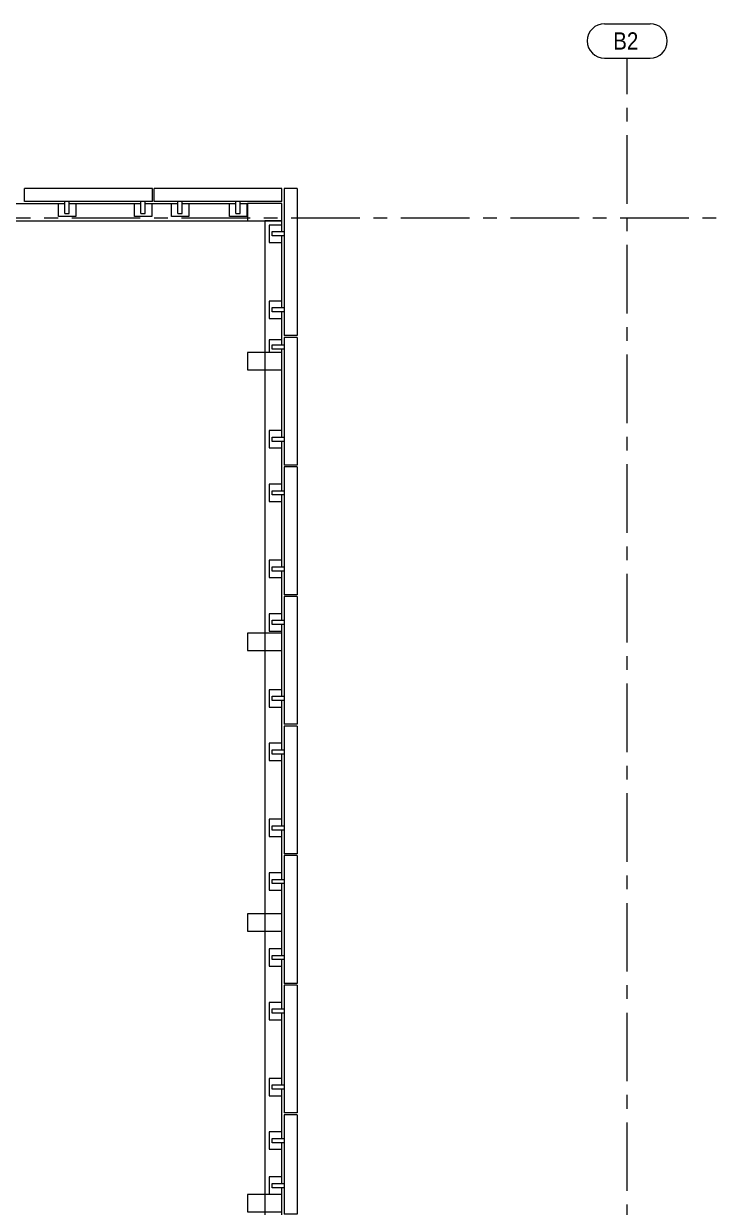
# Model space of a CAD drawing. Header units: millimetres. Extents: x -220592 to 404889, y -217665 to 38245.
# Drawn here: x 7802.3 to 7882.4, y -47967.8 to -47830.7 of the extents above; entities that cross this region are included whole.
import ezdxf

# ---------------------------------------------------------------- set-up
doc = ezdxf.new("R2010")
doc.units = ezdxf.units.MM
doc.linetypes.add('XKITLINE00', pattern=[0])
doc.layers.add('Part', color=7, linetype='Continuous', lineweight=0)
doc.layers.add('S-GRID', color=7, linetype='Continuous', lineweight=0)
doc.styles.add('ARIAL', font='arial.ttf')

# ---------------------------------------------------------------- blocks, each defined once
blk = doc.blocks.new('*A14974')
at = {"layer": 'Part', "color": 7, "linetype": 'XKITLINE00', "lineweight": 0}
for p, q in [((69.399959, 357.500015), (69.399959, 358.9)), ((69.899959, 357.500015), (69.899959, 358.9)), ((69.399959, 357.500015), (69.899959, 357.500015))]:
    blk.add_line(p, q, dxfattribs=at)
blk = doc.blocks.new('*A14975')
at = {"layer": 'Part', "color": 7, "linetype": 'XKITLINE00', "lineweight": 0}
for p, q in [((68.649959, 357.149992), (68.649959, 358.649992)), ((68.649959, 358.649992), (69.399959, 358.649992)), ((69.899959, 358.649992), (70.649959, 358.649992)), ((70.649959, 358.649992), (70.649959, 357.149992)), ((70.649959, 357.149992), (68.649959, 357.149992))]:
    blk.add_line(p, q, dxfattribs=at)
blk = doc.blocks.new('*A14976')
at = {"layer": 'Part', "color": 7, "linetype": 'XKITLINE00', "lineweight": 0}
for p, q in [((94.529992, 347.349959), (93.029992, 347.349959)), ((93.029992, 347.349959), (93.029992, 345.349959)), ((94.529992, 346.599959), (94.529992, 347.349959)), ((94.529992, 345.349959), (94.529992, 346.099959)), ((93.029992, 345.349959), (94.529992, 345.349959))]:
    blk.add_line(p, q, dxfattribs=at)
blk = doc.blocks.new('*A14977')
at = {"layer": 'Part', "color": 7, "linetype": 'XKITLINE00', "lineweight": 0}
for p, q in [((93.380015, 346.599959), (94.78, 346.599959)), ((93.380015, 346.099959), (93.380015, 346.599959)), ((94.78, 346.099959), (93.380015, 346.099959))]:
    blk.add_line(p, q, dxfattribs=at)
blk = doc.blocks.new('*A14978')
at = {"layer": 'Part', "color": 7, "linetype": 'XKITLINE00', "lineweight": 0}
for p, q in [((94.529992, 332.349959), (93.029992, 332.349959)), ((93.029992, 332.349959), (93.029992, 330.349959)), ((94.529992, 331.599959), (94.529992, 332.349959)), ((93.029992, 330.349959), (94.529992, 330.349959)), ((94.529992, 330.349959), (94.529992, 331.099959))]:
    blk.add_line(p, q, dxfattribs=at)
blk = doc.blocks.new('*A14979')
at = {"layer": 'Part', "color": 7, "linetype": 'XKITLINE00', "lineweight": 0}
for p, q in [((94.529992, 342.849959), (93.029992, 342.849959)), ((93.029992, 342.849959), (93.029992, 341.449959)), ((94.529992, 342.299959), (94.529992, 342.849959)), ((93.029992, 341.449959), (94.529992, 341.449959)), ((94.529992, 341.449959), (94.529992, 341.799959))]:
    blk.add_line(p, q, dxfattribs=at)
blk = doc.blocks.new('*A14980')
at = {"layer": 'Part', "color": 7, "linetype": 'XKITLINE00', "lineweight": 0}
for p, q in [((93.380015, 331.599959), (94.78, 331.599959)), ((93.380015, 331.099959), (93.380015, 331.599959)), ((94.78, 331.099959), (93.380015, 331.099959))]:
    blk.add_line(p, q, dxfattribs=at)
blk = doc.blocks.new('*A14981')
at = {"layer": 'Part', "color": 7, "linetype": 'XKITLINE00', "lineweight": 0}
for p, q in [((93.380015, 342.299959), (94.78, 342.299959)), ((93.380015, 341.799959), (93.380015, 342.299959)), ((94.78, 341.799959), (93.380015, 341.799959))]:
    blk.add_line(p, q, dxfattribs=at)
blk = doc.blocks.new('*A14982')
at = {"layer": 'Part', "color": 7, "linetype": 'XKITLINE00', "lineweight": 0}
for p, q in [((93.380015, 325.399959), (94.78, 325.399959)), ((93.380015, 324.899959), (93.380015, 325.399959)), ((94.78, 324.899959), (93.380015, 324.899959))]:
    blk.add_line(p, q, dxfattribs=at)
blk = doc.blocks.new('*A14983')
at = {"layer": 'Part', "color": 7, "linetype": 'XKITLINE00', "lineweight": 0}
for p, q in [((93.380015, 316.599959), (94.78, 316.599959)), ((93.380015, 316.099959), (93.380015, 316.599959)), ((94.78, 316.099959), (93.380015, 316.099959))]:
    blk.add_line(p, q, dxfattribs=at)
blk = doc.blocks.new('*A14984')
at = {"layer": 'Part', "color": 7, "linetype": 'XKITLINE00', "lineweight": 0}
for p, q in [((94.529992, 326.149959), (93.029992, 326.149959)), ((93.029992, 326.149959), (93.029992, 324.149959)), ((94.529992, 325.399959), (94.529992, 326.149959)), ((94.529992, 324.149959), (94.529992, 324.899959)), ((93.029992, 324.149959), (94.529992, 324.149959))]:
    blk.add_line(p, q, dxfattribs=at)
blk = doc.blocks.new('*A14985')
at = {"layer": 'Part', "color": 7, "linetype": 'XKITLINE00', "lineweight": 0}
for p, q in [((94.529992, 317.349959), (93.029992, 317.349959)), ((93.029992, 317.349959), (93.029992, 315.349959)), ((94.529992, 316.599959), (94.529992, 317.349959)), ((93.029992, 315.349959), (94.529992, 315.349959)), ((94.529992, 315.349959), (94.529992, 316.099959))]:
    blk.add_line(p, q, dxfattribs=at)
blk = doc.blocks.new('*A14986')
at = {"layer": 'Part', "color": 7, "linetype": 'XKITLINE00', "lineweight": 0}
for p, q in [((94.529992, 356.149959), (93.029992, 356.149959)), ((93.029992, 356.149959), (93.029992, 354.149959)), ((94.529992, 355.399959), (94.529992, 356.149959)), ((93.029992, 354.149959), (94.529992, 354.149959)), ((94.529992, 354.149959), (94.529992, 354.899959))]:
    blk.add_line(p, q, dxfattribs=at)
blk = doc.blocks.new('*A14987')
at = {"layer": 'Part', "color": 7, "linetype": 'XKITLINE00', "lineweight": 0}
for p, q in [((93.380015, 355.399959), (94.78, 355.399959)), ((93.380015, 354.899959), (93.380015, 355.399959)), ((94.78, 354.899959), (93.380015, 354.899959))]:
    blk.add_line(p, q, dxfattribs=at)
blk = doc.blocks.new('*A14988')
at = {"layer": 'Part', "color": 7, "linetype": 'XKITLINE00', "lineweight": 0}
for p, q in [((81.729959, 357.149992), (81.729959, 358.649992)), ((81.729959, 358.649992), (82.479959, 358.649992)), ((82.979959, 358.649992), (83.729959, 358.649992)), ((83.729959, 358.649992), (83.729959, 357.149992)), ((83.729959, 357.149992), (81.729959, 357.149992))]:
    blk.add_line(p, q, dxfattribs=at)
blk = doc.blocks.new('*A14989')
at = {"layer": 'Part', "color": 7, "linetype": 'XKITLINE00', "lineweight": 0}
for p, q in [((88.449959, 357.149992), (88.449959, 358.649992)), ((88.449959, 358.649992), (89.199959, 358.649992)), ((89.699959, 358.649992), (90.449959, 358.649992)), ((90.449959, 358.649992), (90.449959, 357.149992)), ((90.449959, 357.149992), (88.449959, 357.149992))]:
    blk.add_line(p, q, dxfattribs=at)
blk = doc.blocks.new('*A14990')
at = {"layer": 'Part', "color": 7, "linetype": 'XKITLINE00', "lineweight": 0}
for p, q in [((82.479959, 357.500015), (82.479959, 358.9)), ((82.979959, 357.500015), (82.979959, 358.9)), ((82.479959, 357.500015), (82.979959, 357.500015))]:
    blk.add_line(p, q, dxfattribs=at)
blk = doc.blocks.new('*A14991')
at = {"layer": 'Part', "color": 7, "linetype": 'XKITLINE00', "lineweight": 0}
for p, q in [((89.199959, 357.500015), (89.199959, 358.9)), ((89.699959, 357.500015), (89.699959, 358.9)), ((89.199959, 357.500015), (89.699959, 357.500015))]:
    blk.add_line(p, q, dxfattribs=at)
blk = doc.blocks.new('*A14992')
at = {"layer": 'Part', "color": 7, "linetype": 'XKITLINE00', "lineweight": 0}
for p, q in [((77.449959, 357.149992), (77.449959, 358.649992)), ((77.449959, 358.649992), (78.199959, 358.649992)), ((78.699959, 358.649992), (79.449959, 358.649992)), ((79.449959, 358.649992), (79.449959, 357.149992)), ((79.449959, 357.149992), (77.449959, 357.149992))]:
    blk.add_line(p, q, dxfattribs=at)
blk = doc.blocks.new('*A14993')
at = {"layer": 'Part', "color": 7, "linetype": 'XKITLINE00', "lineweight": 0}
for p, q in [((78.199959, 357.500015), (78.199959, 358.9)), ((78.699959, 357.500015), (78.699959, 358.9)), ((78.199959, 357.500015), (78.699959, 357.500015))]:
    blk.add_line(p, q, dxfattribs=at)
blk = doc.blocks.new('*A14995')
at = {"layer": 'Part', "color": 7, "linetype": 'XKITLINE00', "lineweight": 0}
for p, q in [((8.704217, 358.65), (8.704217, 356.65)), ((8.704217, 358.65), (39.399959, 358.65)), ((39.899959, 358.65), (48.199959, 358.65)), ((48.699959, 358.65), (54.399959, 358.65)), ((54.899959, 358.65), (63.199959, 358.65)), ((63.699959, 358.65), (69.399959, 358.65)), ((69.899959, 358.65), (78.199959, 358.65)), ((78.699959, 358.65), (82.479959, 358.65)), ((82.979959, 358.65), (89.199959, 358.65)), ((89.699959, 358.65), (90.53, 358.65)), ((90.53, 358.65), (90.53, 356.65)), ((8.704217, 356.65), (90.53, 356.65))]:
    blk.add_line(p, q, dxfattribs=at)
blk = doc.blocks.new('*A14996')
at = {"layer": 'Part', "color": 7, "linetype": 'XKITLINE00', "lineweight": 0}
for p, q in [((94.53, 358.65), (90.53, 358.65)), ((90.53, 358.65), (90.53, 356.65)), ((94.53, 356.65), (94.53, 358.65)), ((90.53, 356.65), (94.53, 356.65))]:
    blk.add_line(p, q, dxfattribs=at)
blk = doc.blocks.new('*A14997')
at = {"layer": 'Part', "color": 7, "linetype": 'XKITLINE00', "lineweight": 0}
for p, q in [((94.53, 341.4), (90.53, 341.4)), ((90.53, 341.4), (90.53, 339.4)), ((94.53, 339.4), (94.53, 341.4)), ((90.53, 339.4), (94.53, 339.4))]:
    blk.add_line(p, q, dxfattribs=at)
blk = doc.blocks.new('*A14998')
at = {"layer": 'Part', "color": 7, "linetype": 'XKITLINE00', "lineweight": 0}
for p, q in [((79.529959, 360.4), (64.729959, 360.4)), ((64.729959, 358.9), (64.729959, 360.4)), ((79.529959, 358.9), (79.529959, 360.4)), ((79.529959, 358.9), (64.729959, 358.9))]:
    blk.add_line(p, q, dxfattribs=at)
blk = doc.blocks.new('*A15044')
at = {"layer": 'S-GRID', "color": 7, "linetype": 'XKITLINE00', "lineweight": 0}
for p, q in [((134.5, 371.322485), (134.5, 375.471397)), ((134.5, 368.147485), (134.5, 369.734985)), ((134.5, 358.622485), (134.5, 366.559985)), ((134.5, 355.447485), (134.5, 357.034985)), ((134.5, 345.922485), (134.5, 353.859985)), ((134.5, 342.747485), (134.5, 344.334985)), ((134.5, 333.222485), (134.5, 341.159985)), ((134.5, 330.047485), (134.5, 331.634985)), ((134.5, 320.522485), (134.5, 328.459985)), ((134.5, 317.347485), (134.5, 318.934985)), ((134.5, 307.822485), (134.5, 315.759985)), ((134.5, 304.647485), (134.5, 306.234985)), ((134.5, 295.122485), (134.5, 303.059985)), ((134.5, 291.947485), (134.5, 293.534985)), ((134.5, 282.422485), (134.5, 290.359985)), ((134.5, 279.247485), (134.5, 280.834985)), ((134.5, 269.722485), (134.5, 277.659985)), ((134.5, 266.547485), (134.5, 268.134985)), ((134.5, 257.022485), (134.5, 264.959985)), ((134.5, 253.847485), (134.5, 255.434985)), ((134.5, 244.322485), (134.5, 252.259985)), ((134.5, 241.147485), (134.5, 242.734985))]:
    blk.add_line(p, q, dxfattribs=at)
at = {"layer": 'S-GRID', "color": 7, "style": 'ARIAL', "width": 0.85}
blk.add_text('B2', height=2, dxfattribs=at).set_placement((132.868652, 376.471397))
blk = doc.blocks.new('*A15046')
at = {"layer": 'Part', "color": 7, "linetype": 'XKITLINE00', "lineweight": 0}
for p, q in [((94.53, 356.643483), (92.53, 356.643483)), ((92.53, 356.643483), (92.53, 93.899527)), ((94.53, 355.399959), (94.53, 356.643483)), ((94.53, 346.599959), (94.53, 354.899959)), ((94.53, 342.299959), (94.53, 346.099959)), ((94.53, 331.599959), (94.53, 341.799959)), ((94.53, 325.399959), (94.53, 331.099959)), ((94.53, 316.599959), (94.53, 324.899959)), ((94.53, 310.399959), (94.53, 316.099959)), ((94.53, 301.599959), (94.53, 309.899959)), ((94.53, 295.399959), (94.53, 301.099959)), ((94.53, 286.599959), (94.53, 294.899959)), ((94.53, 280.399959), (94.53, 286.099959)), ((94.53, 271.599959), (94.53, 279.899959)), ((94.53, 265.399959), (94.53, 271.099959)), ((94.53, 256.599959), (94.53, 264.899959)), ((94.53, 250.399959), (94.53, 256.099959)), ((94.53, 245.199959), (94.53, 249.899959)), ((94.53, 93.899527), (94.53, 244.699959))]:
    blk.add_line(p, q, dxfattribs=at)
blk = doc.blocks.new('*A15078')
at = {"layer": 'Part', "color": 7, "linetype": 'XKITLINE00', "lineweight": 0}
for p, q in [((93.380015, 250.399959), (94.78, 250.399959)), ((93.380015, 249.899959), (93.380015, 250.399959)), ((94.78, 249.899959), (93.380015, 249.899959))]:
    blk.add_line(p, q, dxfattribs=at)
blk = doc.blocks.new('*A15079')
at = {"layer": 'Part', "color": 7, "linetype": 'XKITLINE00', "lineweight": 0}
for p, q in [((93.380015, 245.199959), (94.78, 245.199959)), ((93.380015, 244.699959), (93.380015, 245.199959)), ((94.78, 244.699959), (93.380015, 244.699959))]:
    blk.add_line(p, q, dxfattribs=at)
blk = doc.blocks.new('*A15080')
at = {"layer": 'Part', "color": 7, "linetype": 'XKITLINE00', "lineweight": 0}
for p, q in [((94.529992, 251.149959), (93.029992, 251.149959)), ((93.029992, 251.149959), (93.029992, 249.149959)), ((94.529992, 250.399959), (94.529992, 251.149959)), ((94.529992, 249.149959), (94.529992, 249.899959)), ((93.029992, 249.149959), (94.529992, 249.149959))]:
    blk.add_line(p, q, dxfattribs=at)
blk = doc.blocks.new('*A15081')
at = {"layer": 'Part', "color": 7, "linetype": 'XKITLINE00', "lineweight": 0}
for p, q in [((94.529992, 245.949959), (93.029992, 245.949959)), ((93.029992, 245.949959), (93.029992, 243.949959)), ((94.529992, 245.199959), (94.529992, 245.949959)), ((93.029992, 243.949959), (94.529992, 243.949959)), ((94.529992, 243.949959), (94.529992, 244.699959))]:
    blk.add_line(p, q, dxfattribs=at)
blk = doc.blocks.new('*A15082')
at = {"layer": 'Part', "color": 7, "linetype": 'XKITLINE00', "lineweight": 0}
for p, q in [((94.529992, 257.349959), (93.029992, 257.349959)), ((93.029992, 257.349959), (93.029992, 255.349959)), ((94.529992, 256.599959), (94.529992, 257.349959)), ((93.029992, 255.349959), (94.529992, 255.349959)), ((94.529992, 255.349959), (94.529992, 256.099959))]:
    blk.add_line(p, q, dxfattribs=at)
blk = doc.blocks.new('*A15083')
at = {"layer": 'Part', "color": 7, "linetype": 'XKITLINE00', "lineweight": 0}
for p, q in [((94.529992, 266.149959), (93.029992, 266.149959)), ((93.029992, 266.149959), (93.029992, 264.149959)), ((94.529992, 265.399959), (94.529992, 266.149959)), ((94.529992, 264.149959), (94.529992, 264.899959)), ((93.029992, 264.149959), (94.529992, 264.149959))]:
    blk.add_line(p, q, dxfattribs=at)
blk = doc.blocks.new('*A15084')
at = {"layer": 'Part', "color": 7, "linetype": 'XKITLINE00', "lineweight": 0}
for p, q in [((93.380015, 271.599959), (94.78, 271.599959)), ((93.380015, 271.099959), (93.380015, 271.599959)), ((94.78, 271.099959), (93.380015, 271.099959))]:
    blk.add_line(p, q, dxfattribs=at)
blk = doc.blocks.new('*A15085')
at = {"layer": 'Part', "color": 7, "linetype": 'XKITLINE00', "lineweight": 0}
for p, q in [((94.529992, 272.349959), (93.029992, 272.349959)), ((93.029992, 272.349959), (93.029992, 270.349959)), ((94.529992, 271.599959), (94.529992, 272.349959)), ((93.029992, 270.349959), (94.529992, 270.349959)), ((94.529992, 270.349959), (94.529992, 271.099959))]:
    blk.add_line(p, q, dxfattribs=at)
blk = doc.blocks.new('*A15086')
at = {"layer": 'Part', "color": 7, "linetype": 'XKITLINE00', "lineweight": 0}
for p, q in [((93.380015, 265.399959), (94.78, 265.399959)), ((93.380015, 264.899959), (93.380015, 265.399959)), ((94.78, 264.899959), (93.380015, 264.899959))]:
    blk.add_line(p, q, dxfattribs=at)
blk = doc.blocks.new('*A15087')
at = {"layer": 'Part', "color": 7, "linetype": 'XKITLINE00', "lineweight": 0}
for p, q in [((93.380015, 256.599959), (94.78, 256.599959)), ((93.380015, 256.099959), (93.380015, 256.599959)), ((94.78, 256.099959), (93.380015, 256.099959))]:
    blk.add_line(p, q, dxfattribs=at)
blk = doc.blocks.new('*A15088')
at = {"layer": 'Part', "color": 7, "linetype": 'XKITLINE00', "lineweight": 0}
for p, q in [((94.529992, 281.149959), (93.029992, 281.149959)), ((93.029992, 281.149959), (93.029992, 279.149959)), ((94.529992, 280.399959), (94.529992, 281.149959)), ((94.529992, 279.149959), (94.529992, 279.899959)), ((93.029992, 279.149959), (94.529992, 279.149959))]:
    blk.add_line(p, q, dxfattribs=at)
blk = doc.blocks.new('*A15089')
at = {"layer": 'Part', "color": 7, "linetype": 'XKITLINE00', "lineweight": 0}
for p, q in [((93.380015, 280.399959), (94.78, 280.399959)), ((93.380015, 279.899959), (93.380015, 280.399959)), ((94.78, 279.899959), (93.380015, 279.899959))]:
    blk.add_line(p, q, dxfattribs=at)
blk = doc.blocks.new('*A15090')
at = {"layer": 'Part', "color": 7, "linetype": 'XKITLINE00', "lineweight": 0}
for p, q in [((94.529992, 287.349959), (93.029992, 287.349959)), ((93.029992, 287.349959), (93.029992, 285.349959)), ((94.529992, 286.599959), (94.529992, 287.349959)), ((93.029992, 285.349959), (94.529992, 285.349959)), ((94.529992, 285.349959), (94.529992, 286.099959))]:
    blk.add_line(p, q, dxfattribs=at)
blk = doc.blocks.new('*A15091')
at = {"layer": 'Part', "color": 7, "linetype": 'XKITLINE00', "lineweight": 0}
for p, q in [((94.529992, 296.149959), (93.029992, 296.149959)), ((93.029992, 296.149959), (93.029992, 294.149959)), ((94.529992, 295.399959), (94.529992, 296.149959)), ((94.529992, 294.149959), (94.529992, 294.899959)), ((93.029992, 294.149959), (94.529992, 294.149959))]:
    blk.add_line(p, q, dxfattribs=at)
blk = doc.blocks.new('*A15092')
at = {"layer": 'Part', "color": 7, "linetype": 'XKITLINE00', "lineweight": 0}
for p, q in [((93.380015, 286.599959), (94.78, 286.599959)), ((93.380015, 286.099959), (93.380015, 286.599959)), ((94.78, 286.099959), (93.380015, 286.099959))]:
    blk.add_line(p, q, dxfattribs=at)
blk = doc.blocks.new('*A15093')
at = {"layer": 'Part', "color": 7, "linetype": 'XKITLINE00', "lineweight": 0}
for p, q in [((93.380015, 295.399959), (94.78, 295.399959)), ((93.380015, 294.899959), (93.380015, 295.399959)), ((94.78, 294.899959), (93.380015, 294.899959))]:
    blk.add_line(p, q, dxfattribs=at)
blk = doc.blocks.new('*A15094')
at = {"layer": 'Part', "color": 7, "linetype": 'XKITLINE00', "lineweight": 0}
for p, q in [((94.529992, 302.349959), (93.029992, 302.349959)), ((93.029992, 302.349959), (93.029992, 300.349959)), ((94.529992, 301.599959), (94.529992, 302.349959)), ((93.029992, 300.349959), (94.529992, 300.349959)), ((94.529992, 300.349959), (94.529992, 301.099959))]:
    blk.add_line(p, q, dxfattribs=at)
blk = doc.blocks.new('*A15095')
at = {"layer": 'Part', "color": 7, "linetype": 'XKITLINE00', "lineweight": 0}
for p, q in [((94.529992, 311.149959), (93.029992, 311.149959)), ((93.029992, 311.149959), (93.029992, 309.149959)), ((94.529992, 310.399959), (94.529992, 311.149959)), ((94.529992, 309.149959), (94.529992, 309.899959)), ((93.029992, 309.149959), (94.529992, 309.149959))]:
    blk.add_line(p, q, dxfattribs=at)
blk = doc.blocks.new('*A15096')
at = {"layer": 'Part', "color": 7, "linetype": 'XKITLINE00', "lineweight": 0}
for p, q in [((93.380015, 301.599959), (94.78, 301.599959)), ((93.380015, 301.099959), (93.380015, 301.599959)), ((94.78, 301.099959), (93.380015, 301.099959))]:
    blk.add_line(p, q, dxfattribs=at)
blk = doc.blocks.new('*A15097')
at = {"layer": 'Part', "color": 7, "linetype": 'XKITLINE00', "lineweight": 0}
for p, q in [((93.380015, 310.399959), (94.78, 310.399959)), ((93.380015, 309.899959), (93.380015, 310.399959)), ((94.78, 309.899959), (93.380015, 309.899959))]:
    blk.add_line(p, q, dxfattribs=at)
blk = doc.blocks.new('*A15098')
at = {"layer": 'Part', "color": 7, "linetype": 'XKITLINE00', "lineweight": 0}
for p, q in [((94.529959, 360.4), (79.729959, 360.4)), ((79.729959, 358.9), (79.729959, 360.4)), ((94.529959, 358.9), (94.529959, 360.4)), ((94.529959, 358.9), (79.729959, 358.9))]:
    blk.add_line(p, q, dxfattribs=at)
blk = doc.blocks.new('*A15099')
at = {"layer": 'Part', "color": 7, "linetype": 'XKITLINE00', "lineweight": 0}
for p, q in [((96.28, 360.399959), (94.78, 360.399959)), ((94.78, 360.399959), (94.78, 343.349959)), ((96.28, 360.399959), (96.28, 343.349959)), ((96.28, 343.349959), (94.78, 343.349959))]:
    blk.add_line(p, q, dxfattribs=at)
blk = doc.blocks.new('*A15100')
at = {"layer": 'Part', "color": 7, "linetype": 'XKITLINE00', "lineweight": 0}
for p, q in [((96.28, 343.149959), (94.78, 343.149959)), ((94.78, 343.149959), (94.78, 328.349959)), ((96.28, 343.149959), (96.28, 328.349959)), ((96.28, 328.349959), (94.78, 328.349959))]:
    blk.add_line(p, q, dxfattribs=at)
blk = doc.blocks.new('*A15101')
at = {"layer": 'Part', "color": 7, "linetype": 'XKITLINE00', "lineweight": 0}
for p, q in [((96.28, 328.149959), (94.78, 328.149959)), ((94.78, 328.149959), (94.78, 313.349959)), ((96.28, 328.149959), (96.28, 313.349959)), ((96.28, 313.349959), (94.78, 313.349959))]:
    blk.add_line(p, q, dxfattribs=at)
blk = doc.blocks.new('*A15750')
at = {"layer": 'S-GRID', "color": 7, "linetype": 'XKITLINE00', "lineweight": 0}
for p, q in [((-18.708927, 357), (-10.771427, 357)), ((-9.183927, 357), (-7.596427, 357)), ((-6.008927, 357), (1.928573, 357)), ((3.516073, 357), (5.103573, 357)), ((6.691073, 357), (14.628573, 357)), ((16.216073, 357), (17.803573, 357)), ((19.391073, 357), (27.328573, 357)), ((28.916073, 357), (30.503573, 357)), ((32.091073, 357), (40.028573, 357)), ((41.616073, 357), (43.203573, 357)), ((44.791073, 357), (52.728573, 357)), ((54.316073, 357), (55.903573, 357)), ((57.491073, 357), (65.428573, 357)), ((67.016073, 357), (68.603573, 357)), ((70.191073, 357), (78.128573, 357)), ((79.716073, 357), (81.303573, 357)), ((82.891073, 357), (90.828573, 357)), ((92.416073, 357), (94.003573, 357)), ((95.591073, 357), (103.528573, 357)), ((105.116073, 357), (106.703573, 357)), ((108.291073, 357), (116.228573, 357)), ((117.816073, 357), (119.403573, 357)), ((120.991073, 357), (128.928573, 357)), ((130.516073, 357), (132.103573, 357)), ((133.691073, 357), (141.628573, 357)), ((143.216073, 357), (144.803573, 357))]:
    blk.add_line(p, q, dxfattribs=at)
blk = doc.blocks.new('*A15751')
at = {"layer": 'Part', "color": 7, "linetype": 'XKITLINE00', "lineweight": 0}
for p, q in [((96.28, 313.149959), (94.78, 313.149959)), ((94.78, 313.149959), (94.78, 298.349959)), ((96.28, 313.149959), (96.28, 298.349959)), ((96.28, 298.349959), (94.78, 298.349959))]:
    blk.add_line(p, q, dxfattribs=at)
blk = doc.blocks.new('*A15855')
at = {"layer": 'Part', "color": 7, "linetype": 'XKITLINE00', "lineweight": 0}
for p, q in [((96.28, 253.149959), (94.78, 253.149959)), ((94.78, 253.149959), (94.78, 241.65)), ((96.28, 253.149959), (96.28, 241.65)), ((96.28, 241.65), (94.78, 241.65))]:
    blk.add_line(p, q, dxfattribs=at)
blk = doc.blocks.new('*A15856')
at = {"layer": 'Part', "color": 7, "linetype": 'XKITLINE00', "lineweight": 0}
for p, q in [((96.28, 298.149959), (94.78, 298.149959)), ((94.78, 298.149959), (94.78, 283.349959)), ((96.28, 298.149959), (96.28, 283.349959)), ((96.28, 283.349959), (94.78, 283.349959))]:
    blk.add_line(p, q, dxfattribs=at)
blk = doc.blocks.new('*A15857')
at = {"layer": 'Part', "color": 7, "linetype": 'XKITLINE00', "lineweight": 0}
for p, q in [((96.28, 283.149959), (94.78, 283.149959)), ((94.78, 283.149959), (94.78, 268.349959)), ((96.28, 283.149959), (96.28, 268.349959)), ((96.28, 268.349959), (94.78, 268.349959))]:
    blk.add_line(p, q, dxfattribs=at)
blk = doc.blocks.new('*A15858')
at = {"layer": 'Part', "color": 7, "linetype": 'XKITLINE00', "lineweight": 0}
for p, q in [((96.28, 268.149959), (94.78, 268.149959)), ((94.78, 268.149959), (94.78, 253.349959)), ((96.28, 268.149959), (96.28, 253.349959)), ((96.28, 253.349959), (94.78, 253.349959))]:
    blk.add_line(p, q, dxfattribs=at)
blk = doc.blocks.new('*A15859')
at = {"layer": 'Part', "color": 7, "linetype": 'XKITLINE00', "lineweight": 0}
for p, q in [((94.53, 243.9), (90.53, 243.9)), ((90.53, 243.9), (90.53, 241.9)), ((94.53, 241.9), (94.53, 243.9)), ((90.53, 241.9), (94.53, 241.9))]:
    blk.add_line(p, q, dxfattribs=at)
blk = doc.blocks.new('*A15860')
at = {"layer": 'Part', "color": 7, "linetype": 'XKITLINE00', "lineweight": 0}
for p, q in [((94.53, 276.4), (90.53, 276.4)), ((90.53, 276.4), (90.53, 274.4)), ((94.53, 274.4), (94.53, 276.4)), ((90.53, 274.4), (94.53, 274.4))]:
    blk.add_line(p, q, dxfattribs=at)
blk = doc.blocks.new('*A15895')
at = {"layer": 'S-GRID', "color": 7, "linetype": 'XKITLINE00', "lineweight": 0}
for p, q in [((131.868652, 379.471397), (137.131348, 379.471397)), ((131.868652, 375.471397), (137.131348, 375.471397))]:
    blk.add_line(p, q, dxfattribs=at)
for centre, start, end in [((131.868652, 377.471397), 90, 270), ((137.131348, 377.471397), 270, 90)]:
    blk.add_arc(centre, 2, start, end, dxfattribs=at)
blk = doc.blocks.new('*A15896')
at = {"layer": 'Part', "color": 7, "linetype": 'XKITLINE00', "lineweight": 0}
for p, q in [((94.53, 308.9), (90.53, 308.9)), ((90.53, 308.9), (90.53, 306.9)), ((94.53, 306.9), (94.53, 308.9)), ((90.53, 306.9), (94.53, 306.9))]:
    blk.add_line(p, q, dxfattribs=at)

msp = doc.modelspace()

# ---------------------------------------------------------------- block references
at = {"color": 7, "lineweight": 0}
for name in ['*A15895', '*A15044', '*A14998', '*A15098', '*A15099', '*A14995', '*A14975', '*A14974', '*A14992', '*A14993', '*A14988', '*A14990', '*A14989', '*A14991', '*A14996', '*A15750', '*A15046', '*A14986', '*A14987', '*A14976', '*A14977', '*A14979', '*A15100', '*A14997', '*A14981', '*A14978', '*A14980', '*A15101', '*A14984', '*A14982', '*A14985', '*A14983', '*A15751', '*A15095', '*A15097', '*A15896', '*A15094', '*A15096', '*A15856', '*A15091', '*A15093', '*A15090', '*A15092', '*A15857', '*A15088', '*A15089', '*A15860', '*A15085', '*A15084', '*A15858', '*A15083', '*A15086', '*A15082', '*A15087', '*A15855', '*A15080', '*A15078', '*A15081', '*A15859', '*A15079']:
    msp.add_blockref(name, (7737.6457, -48210.2152), dxfattribs=at)

doc.saveas('drawing.dxf')
